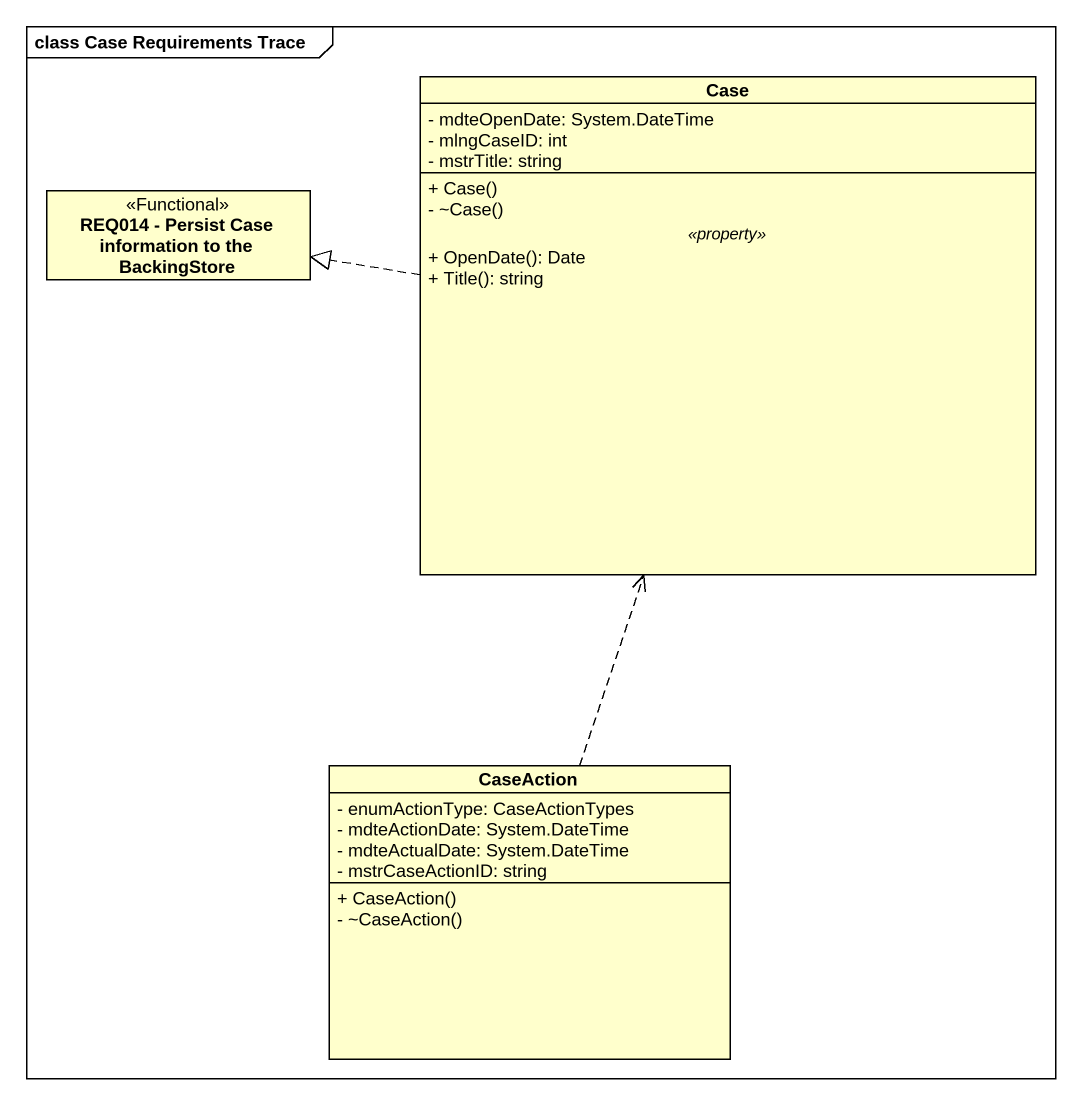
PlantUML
@startuml
mainframe class Case Requirements Trace
hide circle
hide empty members
skinparam classAttributeIconSize 0
class Case {
  - mdteOpenDate: System.DateTime
  - mlngCaseID: int
  - mstrTitle: string
  --
  + Case()
  - ~Case()
  .. <<property>> ..
  + OpenDate(): Date
  + Title(): string
}
class "REQ014 - Persist Case information to the BackingStore" as REQ014_Persist_Case <<Functional>>
class CaseAction {
  - enumActionType: CaseActionTypes
  - mdteActionDate: System.DateTime
  - mdteActualDate: System.DateTime
  - mstrCaseActionID: string
  + CaseAction()
  - ~CaseAction()
}
Case .left.|> REQ014_Persist_Case
CaseAction .up.> Case
@enduml
